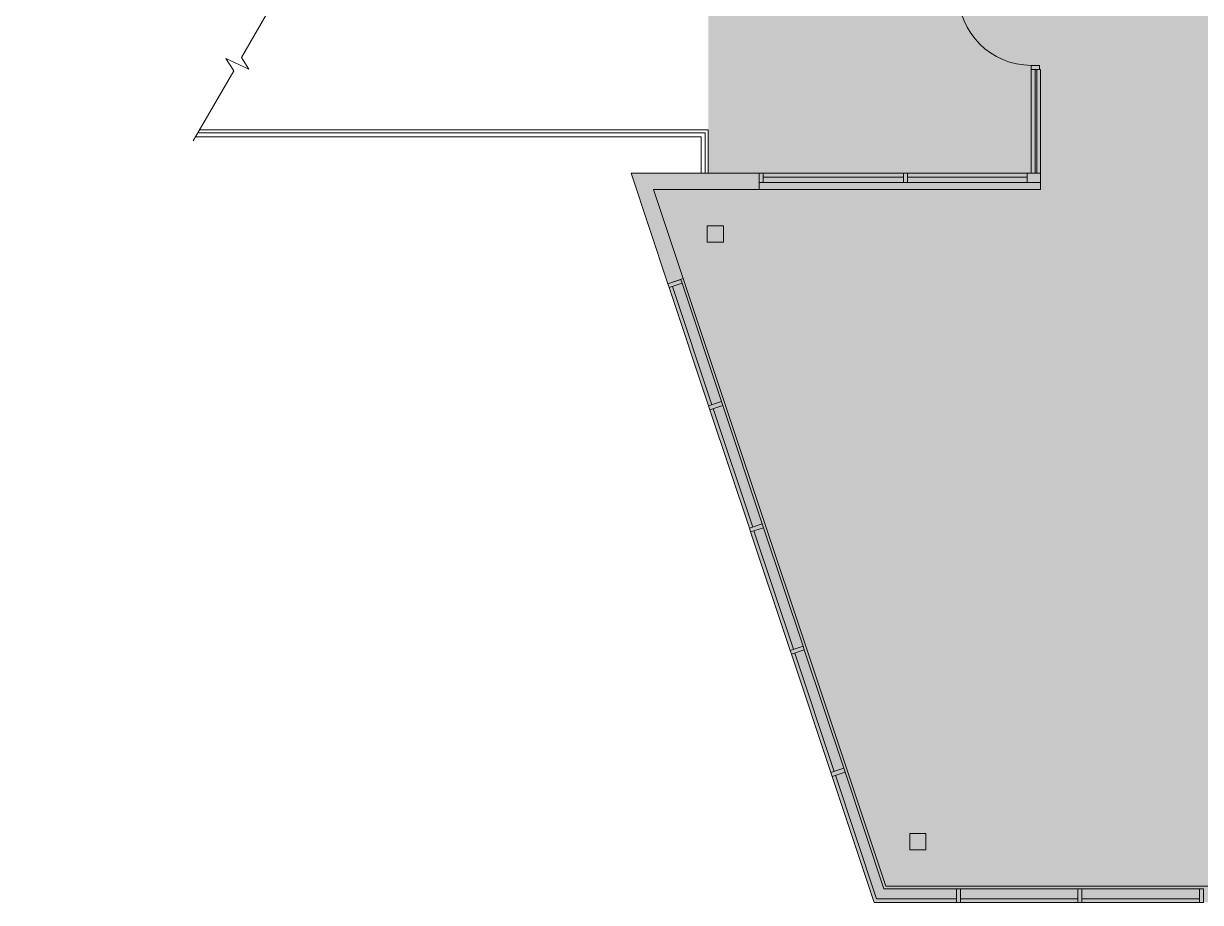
# Model space of a CAD drawing. Header units: inches. Extents: x 81 to 3222, y -575 to 685.
# Drawn here: x 317 to 898, y -575 to -141 of the extents above; entities that cross this region are included whole.
import ezdxf

# ---------------------------------------------------------------- set-up
doc = ezdxf.new("R2010")
doc.units = ezdxf.units.IN
doc.header["$MEASUREMENT"] = 0
for name, color, linetype, lineweight in [('8603 Westwood - 2nd Floor - suite 200 230_dwg _5_', 8, 'Continuous', 9), ('A-COLS-EXST', 7, 'Continuous', 9), ('A-DETL-GENF', 92, 'Continuous', 9), ('A-DOOR-EXST', 7, 'Continuous', 9), ('A-FLOR-BALC-EXST', 7, 'Continuous', 9), ('A-FLOR-HRAL-EXST', 7, 'Continuous', 9), ('A-FLOR-STRS-EXST', 7, 'Continuous', 9), ('A-GLAZ-EXST', 7, 'Continuous', 9), ('A-GLAZ-SILL-EXST', 7, 'Continuous', 9), ('A-WALL-FULL-EXST', 7, 'Continuous', 9)]:
    doc.layers.add(name, color=color, linetype=linetype, lineweight=lineweight)

# ---------------------------------------------------------------- blocks, each defined once
blk = doc.blocks.new('8603 Westwood - 2nd Floor - suite 200 230_dwg_SM55-2584449-Reflected Ceiling Demolition Plan')
at = {"layer": 'A-DOOR-EXST', "flags": 128}
blk.add_lwpolyline([(1, 35.99), (1, 0), (0, 0), (0, 36)], dxfattribs=at)
at = {"layer": 'A-DOOR-EXST'}
blk.add_arc((0, 0), 36, 360, 90, dxfattribs=at)
blk = doc.blocks.new('8603 Westwood - 2nd Floor - suite 200 230_dwg _5_-2584435-Reflected Ceiling Demolition Plan')
at = {"layer": 'A-COLS-EXST', "flags": 128}
for points in [[(-74.37, 334), (-82.37, 334), (-82.37, 326), (-74.37, 326)], [(25.63, 34), (17.63, 34), (17.63, 26), (25.63, 26)]]:
    blk.add_lwpolyline(points, close=True, dxfattribs=at)
at = {"layer": 'A-DOOR-EXST', "flags": 128}
blk.add_lwpolyline([(77.63, 411.25), (81.63, 411.25), (81.63, 413.25), (77.63, 413.25)], close=True, dxfattribs=at)
at = {"layer": 'A-FLOR-BALC-EXST', "flags": 128}
blk.add_lwpolyline([(-335, 378), (-85.37, 378), (-85.37, 360)], dxfattribs=at)
at = {"layer": 'A-FLOR-HRAL-EXST', "flags": 128}
for points in [[(-83.37, 360), (-83.37, 380), (-333.85, 380)], [(-81.87, 360), (-81.87, 381.5), (-332.98, 381.5)]]:
    blk.add_lwpolyline(points, dxfattribs=at)
at = {"layer": 'A-FLOR-STRS-EXST', "flags": 128}
blk.add_lwpolyline([(-336.16, 376), (-316.2, 410.56), (-320.05, 416.6), (-308.76, 411.4), (-312.41, 417.13), (-292.28, 452)], dxfattribs=at)
at = {"layer": 'A-GLAZ-EXST'}
for p, q in [((79.49, 360), (79.49, 411.25)), ((80.38, 360), (80.38, 411.25)), ((-54.75, 358.06), (14.5, 358.06)), ((75.63, 358.06), (16.5, 358.06)), ((-80.05, 245.67), (-99.53, 304.11)), ((-79.42, 243.77), (-59.94, 185.33)), ((-39.83, 124.99), (-59.31, 183.43)), ((-39.2, 123.1), (-19.72, 64.66)), ((100.63, 1.74), (42.63, 1.74)), ((160.63, 1.74), (102.63, 1.74))]:
    blk.add_line(p, q, dxfattribs=at)
at = {"layer": 'A-GLAZ-EXST', "flags": 128}
for points in [[(-54.75, 360), (-56.75, 360), (-56.75, 355.5), (-54.75, 355.5)], [(16.5, 360), (14.5, 360), (14.5, 355.5), (16.5, 355.5)], [(82.13, 360), (75.63, 360), (75.63, 355.5), (82.13, 355.5)], [(-95.42, 307.58), (-101.82, 305.45), (-101.19, 303.56), (-94.79, 305.69)], [(-74.68, 245.35), (-81.07, 243.22), (-81.71, 245.12), (-75.31, 247.25)], [(-54.57, 185.01), (-60.96, 182.88), (-61.59, 184.78), (-55.2, 186.91)], [(-34.45, 124.68), (-40.85, 122.55), (-41.48, 124.44), (-35.09, 126.58)], [(-14.34, 64.34), (-20.74, 62.21), (-21.37, 64.11), (-14.98, 66.24)], [(40.63, 6.74), (40.63, 0), (42.63, 0), (42.63, 6.74)], [(100.63, 6.74), (100.63, 0), (102.63, 0), (102.63, 6.74)], [(160.63, 6.74), (160.63, 0), (162.63, 0), (162.63, 6.74)]]:
    blk.add_lwpolyline(points, close=True, dxfattribs=at)
blk.add_lwpolyline([(-19.09, 62.76), (1.25, 1.74), (40.63, 1.74)], dxfattribs=at)
at = {"layer": 'A-GLAZ-SILL-EXST'}
for p, q in [((77.63, 411.25), (77.63, 360)), ((14.5, 360), (-54.75, 360)), ((14.5, 355.5), (-54.75, 355.5)), ((75.63, 360), (16.5, 360)), ((75.63, 355.5), (16.5, 355.5)), ((-101.19, 303.56), (-81.71, 245.12)), ((-94.79, 305.69), (-75.31, 247.25)), ((-55.2, 186.91), (-74.68, 245.35)), ((-61.59, 184.78), (-81.07, 243.22)), ((-60.96, 182.88), (-41.48, 124.44)), ((-54.57, 185.01), (-35.09, 126.58)), ((-21.37, 64.11), (-40.85, 122.55)), ((-14.98, 66.24), (-34.45, 124.68)), ((42.63, 6.74), (100.63, 6.74)), ((102.63, 6.74), (160.63, 6.74)), ((42.63, 0), (100.63, 0)), ((102.63, 0), (160.63, 0))]:
    blk.add_line(p, q, dxfattribs=at)
at = {"layer": 'A-GLAZ-SILL-EXST', "flags": 128}
for points in [[(81.63, 411.25), (82.13, 411.25), (82.13, 360)], [(-56.75, 352), (82.13, 352), (82.13, 355.5)], [(192.88, 8), (5.77, 8), (-94.23, 307.98)], [(40.63, 6.74), (4.86, 6.74), (-14.34, 64.34)], [(40.63, 0), (0, 0), (-20.74, 62.21)]]:
    blk.add_lwpolyline(points, dxfattribs=at)
at = {"layer": 'A-WALL-FULL-EXST', "flags": 128}
blk.add_lwpolyline([(-56.75, 360), (-56.75, 352), (-108.9, 352), (-94.23, 307.98), (-101.82, 305.45), (-120, 360)], close=True, dxfattribs=at)
at = {"extrusion": (0, 0, -1), "zscale": -1, "rotation": 270}
blk.add_blockref('8603 Westwood - 2nd Floor - suite 200 230_dwg_SM55-2584449-Reflected Ceiling Demolition Plan', (-77.63, 449.25), dxfattribs=at)

msp = doc.modelspace()

# ---------------------------------------------------------------- hatches: boundary and pattern name
at = {"layer": 'A-DETL-GENF'}
h = msp.add_hatch(color=9, dxfattribs=at)
h.paths.add_polyline_path([(1918.96, -574.97), (2600.58, -574.97), (2394.08, 47.27), (2399.47, 47.51), (2404.82, 48.24), (2410.08, 49.44), (2415.21, 51.1), (2420.17, 53.22), (2424.92, 55.78), (2429.43, 58.75), (2433.64, 62.12), (2437.54, 65.85), (2441.09, 69.91), (2444.27, 74.27), (2447.03, 78.91), (2449.37, 83.77), (2451.27, 88.82), (2452.7, 94.02), (2453.67, 99.33), (2454.15, 104.7), (2454.15, 110.1), (2453.67, 115.47), (2452.7, 120.78), (2451.27, 125.98), (2449.37, 131.03), (2447.03, 135.89), (2444.27, 140.52), (2441.09, 144.89), (2437.54, 148.95), (2433.64, 152.68), (2429.43, 156.04), (2424.57, 159.2), (2420.17, 161.57), (2415.21, 163.69), (2410.08, 165.36), (2404.82, 166.56), (2399.47, 167.29), (2394.08, 167.53), (2353.08, 167.53), (2363.08, 137.54), (2098.46, 137.54), (2098.46, 134.04), (1785.3, 134.04), (1785.3, 137.54), (1749.3, 137.54), (1749.3, 134.04), (1736.46, 134.04), (1736.46, 137.54), (1734.46, 137.54), (1734.46, 134.04), (1284.71, 134.04), (1284.71, 137.54), (817.98, 137.54), (817.98, 230.67), (597.01, 230.67), (552.45, 364.64), (549.93, 372.86), (547.88, 381.22), (546.31, 389.68), (545.23, 398.22), (544.64, 406.8), (544.55, 415.48), (544.93, 424), (545.82, 432.56), (547.19, 441.06), (549.04, 449.46), (551.38, 457.74), (554.25, 466.06), (557.58, 474.13), (561.26, 481.8), (565.37, 489.25), (569.88, 496.43), (574.86, 503.45), (580.24, 510.16), (585.99, 516.56), (592.1, 522.62), (598.54, 528.33), (605.3, 533.65), (612.36, 538.58), (620.18, 543.37), (627.25, 547.19), (635.45, 551), (643.38, 554.16), (651.49, 556.86), (659.49, 559.04), (667.9, 560.83), (676.41, 562.14), (685.17, 562.96), (693.61, 563.28), (721.17, 563.28), (680.58, 685.04), (317.33, 685.04), (505.08, 121.79), (651.96, 121.79), (651.96, 13.04), (541.33, 13.04), (535.95, 12.79), (530.62, 12.07), (525.37, 10.87), (520.25, 9.21), (515.3, 7.09), (510.56, 4.54), (506.07, 1.58), (501.86, -1.78), (497.97, -5.5), (494.42, -9.56), (491.26, -13.91), (488.5, -18.53), (486.16, -23.38), (484.27, -28.42), (482.84, -33.61), (481.88, -38.91), (481.39, -44.27), (481.39, -49.66), (481.88, -55.02), (482.84, -60.32), (484.27, -65.51), (486.16, -70.55), (488.5, -75.4), (491.26, -80.02), (494.42, -84.37), (497.97, -88.43), (501.86, -92.15), (506.07, -95.51), (510.56, -98.47), (515.3, -101.02), (520.25, -103.14), (525.37, -104.8), (530.62, -106), (535.95, -106.72), (541.33, -106.96), (655.46, -106.96), (655.46, -214.96), (617.33, -214.96), (737.34, -574.97), (1711.77, -574.97)], flags=0)
h.paths.add_polyline_path([(1248.43, 126.54), (1245.83, 126.54), (1245.83, 134.04), (1249.33, 134.04), (1249.33, 126.54)], flags=0)

# ---------------------------------------------------------------- block references
at = {"layer": '8603 Westwood - 2nd Floor - suite 200 230_dwg _5_', "color": 7}
msp.add_blockref('8603 Westwood - 2nd Floor - suite 200 230_dwg _5_-2584435-Reflected Ceiling Demolition Plan', (737.33, -574.96), dxfattribs=at)

doc.saveas('drawing.dxf')
